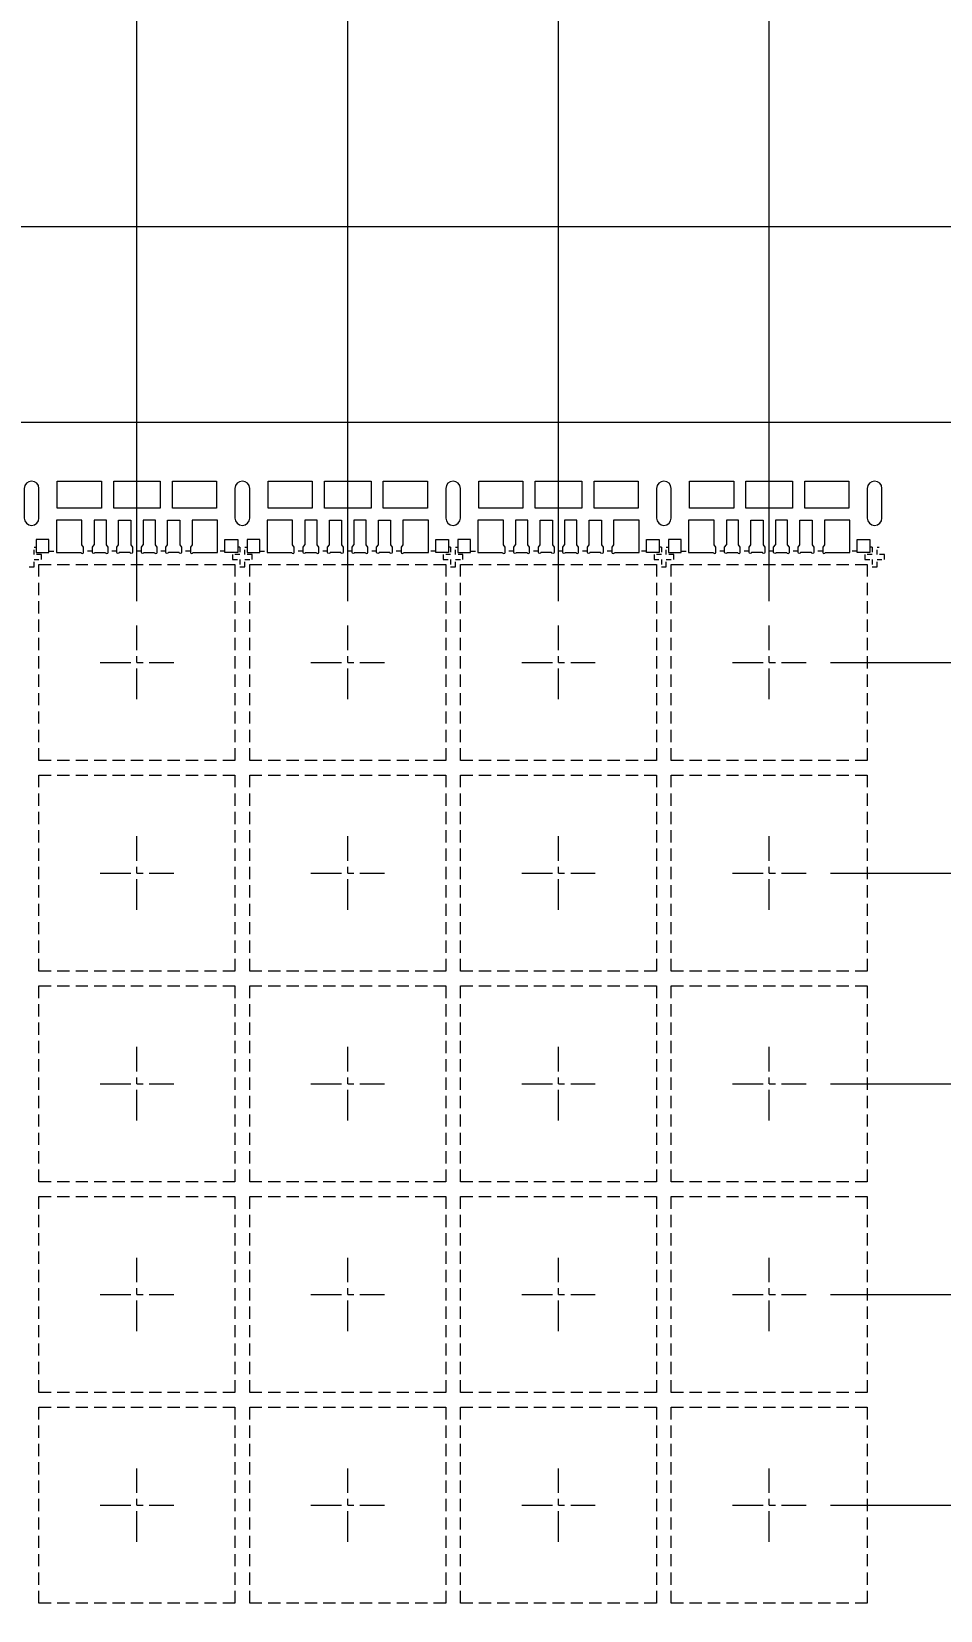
# Model space of a CAD drawing. Header units: millimetres. Extents: x 2103 to 2391, y 501 to 745.
# Drawn here: x 2218.71 to 2237.25, y 685.71 to 717.94 of the extents above; entities that cross this region are included whole.
import ezdxf

# ---------------------------------------------------------------- set-up
doc = ezdxf.new("R2010")
doc.units = ezdxf.units.MM
for name, pattern in [('CENTER', [2, 1.25, -0.25, 0.25, -0.25]), ('DASHED', [0.75, 0.5, -0.25]), ('HIDDEN', [0.375, 0.25, -0.125])]:
    doc.linetypes.add(name, pattern=pattern)
doc.layers.get('Defpoints').update_dxf_attribs({"lineweight": 18})
for name, color, linetype, lineweight in [('1', 7, 'Continuous', 18), ('1D', 4, 'Continuous', 18), ('2D', 4, 'Continuous', 18), ('ETCH', 4, 'Continuous', 15), ('PKG', 6, 'HIDDEN', 9)]:
    doc.layers.add(name, color=color, linetype=linetype, lineweight=lineweight)
doc.layers.add('中心线', color=1, linetype='CENTER')
doc.layers.add('标注', color=4, linetype='Continuous')
doc.styles.add('宋体', font='')
doc.styles.get('宋体').set_extended_font_data('宋体')
doc.dimstyles.new('St. ZB', dxfattribs={"dimtxt": 1.25, "dimasz": 0.8, "dimexe": 0.3, "dimexo": 0.2, "dimgap": 0.3, "dimtad": 0, "dimdec": 3, "dimzin": 0, "dimdsep": 46, "dimtxsty": '宋体', "dimcen": 0.09, "dimdle": 1.6, "dimclrd": 7, "dimclre": 1, "dimclrt": 256, "dimadec": 0, "dimazin": 0, "dimtfac": 1, "dimtdec": 3, "dimtmove": 0, "dimatfit": 3, "dimfxl": 1, "dimtolj": 1, "dimtzin": 0, "dimarcsym": 0})

# ---------------------------------------------------------------- blocks, each defined once
blk = doc.blocks.new('*D1')
at = {"layer": 'Defpoints', "color": 0, "transparency": 16777216}
for p in [(2203.711, 712.452), (2234.511, 705.064), (2245.423, 705.064)]:
    blk.add_point(p, dxfattribs=at)
at = {"layer": '标注', "color": 4, "linetype": 'Continuous', "lineweight": 5, "transparency": 16777216}
blk.add_line((2235.011, 705.064), (2245.423, 705.064), dxfattribs=at)
at = {"layer": '标注', "lineweight": 0, "transparency": 16777216, "insert": (2247.85, 705.064), "char_height": 1.25, "attachment_point": 5, "style": '宋体'}
blk.add_mtext('\\A1;7.388', dxfattribs=at)
blk = doc.blocks.new('*D2')
at = {"layer": 'Defpoints', "color": 0, "transparency": 16777216}
for p in [(2203.711, 712.452), (2234.511, 700.764), (2245.781, 700.764)]:
    blk.add_point(p, dxfattribs=at)
at = {"layer": '标注', "color": 4, "linetype": 'Continuous', "lineweight": 5, "transparency": 16777216}
blk.add_line((2235.011, 700.764), (2245.781, 700.764), dxfattribs=at)
at = {"layer": '标注', "lineweight": 0, "transparency": 16777216, "insert": (2248.608, 700.764), "char_height": 1.25, "attachment_point": 5, "style": '宋体'}
blk.add_mtext('\\A1;11.688', dxfattribs=at)
blk = doc.blocks.new('*D3')
at = {"layer": 'Defpoints', "color": 0, "transparency": 16777216}
for p in [(2203.711, 712.452), (2234.511, 696.464), (2245.9, 696.464)]:
    blk.add_point(p, dxfattribs=at)
at = {"layer": '标注', "color": 4, "linetype": 'Continuous', "lineweight": 5, "transparency": 16777216}
blk.add_line((2235.011, 696.464), (2245.9, 696.464), dxfattribs=at)
at = {"layer": '标注', "lineweight": 0, "transparency": 16777216, "insert": (2248.727, 696.464), "char_height": 1.25, "attachment_point": 5, "style": '宋体'}
blk.add_mtext('\\A1;15.988', dxfattribs=at)
blk = doc.blocks.new('*D4')
at = {"layer": 'Defpoints', "color": 0, "transparency": 16777216}
for p in [(2203.711, 712.452), (2234.511, 692.164), (2246.019, 692.164)]:
    blk.add_point(p, dxfattribs=at)
at = {"layer": '标注', "color": 4, "linetype": 'Continuous', "lineweight": 5, "transparency": 16777216}
blk.add_line((2235.011, 692.164), (2246.019, 692.164), dxfattribs=at)
at = {"layer": '标注', "lineweight": 0, "transparency": 16777216, "insert": (2248.902, 692.164), "char_height": 1.25, "attachment_point": 5, "style": '宋体'}
blk.add_mtext('\\A1;20.288', dxfattribs=at)
blk = doc.blocks.new('*D5')
at = {"layer": 'Defpoints', "color": 0, "transparency": 16777216}
for p in [(2203.711, 712.452), (2234.511, 687.864), (2246.019, 687.864)]:
    blk.add_point(p, dxfattribs=at)
at = {"layer": '标注', "color": 4, "linetype": 'Continuous', "lineweight": 5, "transparency": 16777216}
blk.add_line((2235.011, 687.864), (2246.019, 687.864), dxfattribs=at)
at = {"layer": '标注', "lineweight": 0, "transparency": 16777216, "insert": (2248.902, 687.864), "char_height": 1.25, "attachment_point": 5, "style": '宋体'}
blk.add_mtext('\\A1;24.588', dxfattribs=at)
blk = doc.blocks.new('*D6')
at = {"layer": 'Defpoints', "color": 0, "transparency": 16777216}
for p in [(2203.711, 712.452), (2234.511, 683.564), (2246.019, 683.564)]:
    blk.add_point(p, dxfattribs=at)
at = {"layer": '标注', "color": 4, "linetype": 'Continuous', "lineweight": 5, "transparency": 16777216}
blk.add_line((2235.011, 683.564), (2246.019, 683.564), dxfattribs=at)
at = {"layer": '标注', "lineweight": 0, "transparency": 16777216, "insert": (2248.902, 683.564), "char_height": 1.25, "attachment_point": 5, "style": '宋体'}
blk.add_mtext('\\A1;28.888', dxfattribs=at)
blk = doc.blocks.new('*D7')
at = {"layer": 'Defpoints', "color": 0, "transparency": 16777216}
for p in [(2203.711, 712.452), (2234.511, 679.264), (2245.9, 679.264)]:
    blk.add_point(p, dxfattribs=at)
at = {"layer": '标注', "color": 4, "linetype": 'Continuous', "lineweight": 5, "transparency": 16777216}
blk.add_line((2235.011, 679.264), (2245.9, 679.264), dxfattribs=at)
at = {"layer": '标注', "lineweight": 0, "transparency": 16777216, "insert": (2248.776, 679.264), "char_height": 1.25, "attachment_point": 5, "style": '宋体'}
blk.add_mtext('\\A1;33.188', dxfattribs=at)
blk = doc.blocks.new('*D8')
at = {"layer": 'Defpoints', "color": 0, "transparency": 16777216}
for p in [(2203.711, 712.452), (2234.511, 670.664), (2245.9, 670.664)]:
    blk.add_point(p, dxfattribs=at)
at = {"layer": '标注', "color": 4, "linetype": 'Continuous', "lineweight": 5, "transparency": 16777216}
blk.add_line((2235.011, 670.664), (2245.9, 670.664), dxfattribs=at)
at = {"layer": '标注', "lineweight": 0, "transparency": 16777216, "insert": (2248.797, 670.664), "char_height": 1.25, "attachment_point": 5, "style": '宋体'}
blk.add_mtext('\\A1;41.788', dxfattribs=at)
blk = doc.blocks.new('*D9')
at = {"layer": 'Defpoints', "color": 0, "transparency": 16777216}
for p in [(2203.711, 712.452), (2234.511, 666.364), (2246.019, 666.364)]:
    blk.add_point(p, dxfattribs=at)
at = {"layer": '标注', "color": 4, "linetype": 'Continuous', "lineweight": 5, "transparency": 16777216}
blk.add_line((2235.011, 666.364), (2246.019, 666.364), dxfattribs=at)
at = {"layer": '标注', "lineweight": 0, "transparency": 16777216, "insert": (2248.916, 666.364), "char_height": 1.25, "attachment_point": 5, "style": '宋体'}
blk.add_mtext('\\A1;46.088', dxfattribs=at)
blk = doc.blocks.new('*D10')
at = {"layer": 'Defpoints', "color": 0, "transparency": 16777216}
for p in [(2203.711, 712.452), (2234.511, 662.064), (2246.019, 662.064)]:
    blk.add_point(p, dxfattribs=at)
at = {"layer": '标注', "color": 4, "linetype": 'Continuous', "lineweight": 5, "transparency": 16777216}
blk.add_line((2235.011, 662.064), (2246.019, 662.064), dxfattribs=at)
at = {"layer": '标注', "lineweight": 0, "transparency": 16777216, "insert": (2248.895, 662.064), "char_height": 1.25, "attachment_point": 5, "style": '宋体'}
blk.add_mtext('\\A1;50.388', dxfattribs=at)
blk = doc.blocks.new('*D11')
at = {"layer": 'Defpoints', "color": 0, "transparency": 16777216}
for p in [(2203.711, 712.452), (2234.511, 657.764), (2246.019, 657.764)]:
    blk.add_point(p, dxfattribs=at)
at = {"layer": '标注', "color": 4, "linetype": 'Continuous', "lineweight": 5, "transparency": 16777216}
blk.add_line((2235.011, 657.764), (2246.019, 657.764), dxfattribs=at)
at = {"layer": '标注', "lineweight": 0, "transparency": 16777216, "insert": (2248.895, 657.764), "char_height": 1.25, "attachment_point": 5, "style": '宋体'}
blk.add_mtext('\\A1;54.688', dxfattribs=at)
blk = doc.blocks.new('*D12')
at = {"layer": 'Defpoints', "color": 0, "transparency": 16777216}
for p in [(2203.711, 712.452), (2234.511, 653.464), (2246.019, 653.464)]:
    blk.add_point(p, dxfattribs=at)
at = {"layer": '标注', "color": 4, "linetype": 'Continuous', "lineweight": 5, "transparency": 16777216}
blk.add_line((2235.011, 653.464), (2246.019, 653.464), dxfattribs=at)
at = {"layer": '标注', "lineweight": 0, "transparency": 16777216, "insert": (2248.895, 653.464), "char_height": 1.25, "attachment_point": 5, "style": '宋体'}
blk.add_mtext('\\A1;58.988', dxfattribs=at)
blk = doc.blocks.new('*D13')
at = {"layer": 'Defpoints', "color": 0, "transparency": 16777216}
for p in [(2203.711, 712.452), (2234.511, 649.164), (2246.019, 649.164)]:
    blk.add_point(p, dxfattribs=at)
at = {"layer": '标注', "color": 4, "linetype": 'Continuous', "lineweight": 5, "transparency": 16777216}
blk.add_line((2235.011, 649.164), (2246.019, 649.164), dxfattribs=at)
at = {"layer": '标注', "lineweight": 0, "transparency": 16777216, "insert": (2248.906, 649.164), "char_height": 1.25, "attachment_point": 5, "style": '宋体'}
blk.add_mtext('\\A1;63.288', dxfattribs=at)
blk = doc.blocks.new('*D14')
at = {"layer": 'Defpoints', "color": 0, "transparency": 16777216}
for p in [(2203.711, 712.452), (2234.511, 644.864), (2246.019, 644.864)]:
    blk.add_point(p, dxfattribs=at)
at = {"layer": '标注', "color": 4, "linetype": 'Continuous', "lineweight": 5, "transparency": 16777216}
blk.add_line((2235.011, 644.864), (2246.019, 644.864), dxfattribs=at)
at = {"layer": '标注', "lineweight": 0, "transparency": 16777216, "insert": (2248.906, 644.864), "char_height": 1.25, "attachment_point": 5, "style": '宋体'}
blk.add_mtext('\\A1;67.588', dxfattribs=at)
blk = doc.blocks.new('*D27')
at = {"layer": 'Defpoints', "color": 0, "transparency": 16777216}
for p in [(2220.861, 719.327), (2203.711, 712.452), (2220.861, 705.814)]:
    blk.add_point(p, dxfattribs=at)
at = {"layer": '标注', "color": 4, "linetype": 'Continuous', "lineweight": 5, "transparency": 16777216}
blk.add_line((2220.861, 706.314), (2220.861, 719.327), dxfattribs=at)
at = {"layer": '标注', "lineweight": 0, "transparency": 16777216, "insert": (2220.861, 722.162), "char_height": 1.25, "attachment_point": 5, "rotation": 90, "style": '宋体'}
blk.add_mtext('\\A1;17.150', dxfattribs=at)
blk = doc.blocks.new('*D28')
at = {"layer": 'Defpoints', "color": 0, "transparency": 16777216}
for p in [(2225.161, 719.327), (2203.711, 712.452), (2225.161, 705.814)]:
    blk.add_point(p, dxfattribs=at)
at = {"layer": '标注', "color": 4, "linetype": 'Continuous', "lineweight": 5, "transparency": 16777216}
blk.add_line((2225.161, 706.314), (2225.161, 719.327), dxfattribs=at)
at = {"layer": '标注', "lineweight": 0, "transparency": 16777216, "insert": (2225.161, 722.217), "char_height": 1.25, "attachment_point": 5, "rotation": 90, "style": '宋体'}
blk.add_mtext('\\A1;21.450', dxfattribs=at)
blk = doc.blocks.new('*D29')
at = {"layer": 'Defpoints', "color": 0, "transparency": 16777216}
for p in [(2229.461, 719.327), (2203.711, 712.452), (2229.461, 705.814)]:
    blk.add_point(p, dxfattribs=at)
at = {"layer": '标注', "color": 4, "linetype": 'Continuous', "lineweight": 5, "transparency": 16777216}
blk.add_line((2229.461, 706.314), (2229.461, 719.327), dxfattribs=at)
at = {"layer": '标注', "lineweight": 0, "transparency": 16777216, "insert": (2229.461, 722.217), "char_height": 1.25, "attachment_point": 5, "rotation": 90, "style": '宋体'}
blk.add_mtext('\\A1;25.750', dxfattribs=at)
blk = doc.blocks.new('*D30')
at = {"layer": 'Defpoints', "color": 0, "transparency": 16777216}
for p in [(2233.761, 719.327), (2203.711, 712.452), (2233.761, 705.814)]:
    blk.add_point(p, dxfattribs=at)
at = {"layer": '标注', "color": 4, "linetype": 'Continuous', "lineweight": 5, "transparency": 16777216}
blk.add_line((2233.761, 706.314), (2233.761, 719.327), dxfattribs=at)
at = {"layer": '标注', "lineweight": 0, "transparency": 16777216, "insert": (2233.761, 722.21), "char_height": 1.25, "attachment_point": 5, "rotation": 90, "style": '宋体'}
blk.add_mtext('\\A1;30.050', dxfattribs=at)
blk = doc.blocks.new('*D45')
at = {"layer": 'Defpoints', "color": 0, "transparency": 16777216}
for p in [(2203.711, 712.452), (2202.286, 637.476), (2246.253, 636.875)]:
    blk.add_point(p, dxfattribs=at)
at = {"layer": '标注', "color": 4, "linetype": 'Continuous', "lineweight": 5, "transparency": 16777216}
for p, q in [((2202.786, 637.476), (2243.053, 637.476)), ((2243.053, 637.476), (2244.653, 636.875)), ((2244.653, 636.875), (2246.253, 636.875))]:
    blk.add_line(p, q, dxfattribs=at)
at = {"layer": '标注', "lineweight": 0, "transparency": 16777216, "insert": (2249.133, 636.875), "char_height": 1.25, "attachment_point": 5, "style": '宋体'}
blk.add_mtext('\\A1;74.976', dxfattribs=at)
blk = doc.blocks.new('*D89')
at = {"layer": 'Defpoints', "color": 0, "transparency": 16777216}
for p in [(2203.711, 712.452), (2240.961, 709.964), (2245.411, 708.71)]:
    blk.add_point(p, dxfattribs=at)
at = {"layer": '标注', "color": 4, "linetype": 'Continuous', "lineweight": 5, "transparency": 16777216}
for p, q in [((2241.461, 709.964), (2242.561, 709.964)), ((2242.561, 709.964), (2243.811, 708.71)), ((2243.811, 708.71), (2245.411, 708.71))]:
    blk.add_line(p, q, dxfattribs=at)
at = {"layer": '标注', "lineweight": 0, "transparency": 16777216, "insert": (2247.848, 708.71), "char_height": 1.25, "attachment_point": 5, "style": '宋体'}
blk.add_mtext('\\A1;2.488', dxfattribs=at)
blk = doc.blocks.new('*D101')
at = {"layer": 'Defpoints', "color": 0, "transparency": 16777216}
for p in [(2203.711, 712.452), (2234.511, 674.964), (2245.9, 674.964)]:
    blk.add_point(p, dxfattribs=at)
at = {"layer": 'ETCH', "color": 4, "linetype": 'Continuous', "lineweight": 5, "transparency": 16777216}
blk.add_line((2235.011, 674.964), (2245.9, 674.964), dxfattribs=at)
at = {"layer": 'ETCH', "transparency": 16777216, "insert": (2248.776, 674.964), "char_height": 1.25, "attachment_point": 5, "style": '宋体'}
blk.add_mtext('\\A1;37.488', dxfattribs=at)

msp = doc.modelspace()

# ---------------------------------------------------------------- linework, layer by layer
at = {"color": 6, "linetype": 'ByBlock', "lineweight": 0}
msp.add_lwpolyline([(2240.9606, 635.96442), (2165.4606, 635.96442), (2164.4606, 636.96442), (2164.4606, 636.96442), (2164.4606, 636.96442), (2164.4606, 647.46442), (2165.0606, 647.46442, 0.41421356), (2165.4606, 647.86442), (2165.4606, 667.06442, 0.41421356), (2165.0606, 667.46442), (2164.4606, 667.46442), (2164.4606, 682.46442), (2165.0606, 682.46442, 0.41421356), (2165.4606, 682.86442), (2165.4606, 702.06442, 0.41421356), (2165.0606, 702.46442), (2164.4606, 702.46442), (2164.4606, 712.96442), (2164.4606, 712.96442), (2164.4606, 712.96442), (2165.4606, 713.96442), (2240.9606, 713.96442)], format="xyb", dxfattribs=at)
at = {"lineweight": 0, "ltscale": 10}
for points in [[(2218.8606, 708.00942), (2218.8606, 708.61442, 1), (2218.5606, 708.61442), (2218.5606, 708.00942, 1)], [(2223.1606, 708.00942), (2223.1606, 708.61442, 1), (2222.8606, 708.61442), (2222.8606, 708.00942, 1)], [(2227.4606, 708.00942), (2227.4606, 708.61442, 1), (2227.1606, 708.61442), (2227.1606, 708.00942, 1)], [(2231.7606, 708.00942), (2231.7606, 708.61442, 1), (2231.4606, 708.61442), (2231.4606, 708.00942, 1)], [(2236.0606, 708.00942), (2236.0606, 708.61442, 1), (2235.7606, 708.61442), (2235.7606, 708.00942, 1)]]:
    msp.add_lwpolyline(points, format="xyb", close=True, dxfattribs=at)
for points in [[(2219.2356, 708.21442), (2219.2356, 708.76442), (2220.1356, 708.76442), (2220.1356, 708.21442)], [(2220.3856, 708.21442), (2220.3856, 708.76442), (2221.3356, 708.76442), (2221.3356, 708.21442)], [(2221.5856, 708.21442), (2221.5856, 708.76442), (2222.4856, 708.76442), (2222.4856, 708.21442)], [(2223.5356, 708.21442), (2223.5356, 708.76442), (2224.4356, 708.76442), (2224.4356, 708.21442)], [(2224.6856, 708.21442), (2224.6856, 708.76442), (2225.6356, 708.76442), (2225.6356, 708.21442)], [(2225.8856, 708.21442), (2225.8856, 708.76442), (2226.7856, 708.76442), (2226.7856, 708.21442)], [(2227.8356, 708.21442), (2227.8356, 708.76442), (2228.7356, 708.76442), (2228.7356, 708.21442)], [(2228.9856, 708.21442), (2228.9856, 708.76442), (2229.9356, 708.76442), (2229.9356, 708.21442)], [(2230.1856, 708.21442), (2230.1856, 708.76442), (2231.0856, 708.76442), (2231.0856, 708.21442)], [(2232.1356, 708.21442), (2232.1356, 708.76442), (2233.0356, 708.76442), (2233.0356, 708.21442)], [(2233.2856, 708.21442), (2233.2856, 708.76442), (2234.2356, 708.76442), (2234.2356, 708.21442)], [(2234.4856, 708.21442), (2234.4856, 708.76442), (2235.3856, 708.76442), (2235.3856, 708.21442)]]:
    msp.add_lwpolyline(points, close=True, dxfattribs=at)
at = {"layer": '1', "lineweight": 0}
for points in [[(2219.7356, 707.46442), (2219.7356, 707.96442), (2219.2156, 707.96442), (2219.2156, 707.30942), (2219.7206, 707.30942, 1), (2219.7706, 707.30942), (2219.7706, 707.41442)], [(2221.9506, 707.41442), (2221.9506, 707.30942, 1), (2222.0006, 707.30942), (2222.5056, 707.30942), (2222.5056, 707.96442), (2221.9856, 707.96442), (2221.9856, 707.46442)], [(2224.0356, 707.46442), (2224.0356, 707.96442), (2223.5156, 707.96442), (2223.5156, 707.30942), (2224.0206, 707.30942, 1), (2224.0706, 707.30942), (2224.0706, 707.41442)], [(2226.2506, 707.41442), (2226.2506, 707.30942, 1), (2226.3006, 707.30942), (2226.8056, 707.30942), (2226.8056, 707.96442), (2226.2856, 707.96442), (2226.2856, 707.46442)], [(2228.3356, 707.46442), (2228.3356, 707.96442), (2227.8156, 707.96442), (2227.8156, 707.30942), (2228.3206, 707.30942, 1), (2228.3706, 707.30942), (2228.3706, 707.41442)], [(2230.5506, 707.41442), (2230.5506, 707.30942, 1), (2230.6006, 707.30942), (2231.1056, 707.30942), (2231.1056, 707.96442), (2230.5856, 707.96442), (2230.5856, 707.46442)], [(2232.6356, 707.46442), (2232.6356, 707.96442), (2232.1156, 707.96442), (2232.1156, 707.30942), (2232.6206, 707.30942, 1), (2232.6706, 707.30942), (2232.6706, 707.41442)], [(2234.8506, 707.41442), (2234.8506, 707.30942, 1), (2234.9006, 707.30942), (2235.4056, 707.30942), (2235.4056, 707.96442), (2234.8856, 707.96442), (2234.8856, 707.46442)]]:
    msp.add_lwpolyline(points, format="xyb", close=True, dxfattribs=at)
for points in [[(2220.0006, 707.30942), (2220.2206, 707.30942, 1), (2220.2706, 707.30942), (2220.2706, 707.41442), (2220.2356, 707.46442), (2220.2356, 707.96442), (2219.9856, 707.96442), (2219.9856, 707.46442)], [(2221.0006, 707.30942), (2221.2206, 707.30942, 1), (2221.2706, 707.30942), (2221.2706, 707.41442), (2221.2356, 707.46442), (2221.2356, 707.96442), (2220.9856, 707.96442), (2220.9856, 707.46442)], [(2224.3006, 707.30942), (2224.5206, 707.30942, 1), (2224.5706, 707.30942), (2224.5706, 707.41442), (2224.5356, 707.46442), (2224.5356, 707.96442), (2224.2856, 707.96442), (2224.2856, 707.46442)], [(2225.3006, 707.30942), (2225.5206, 707.30942, 1), (2225.5706, 707.30942), (2225.5706, 707.41442), (2225.5356, 707.46442), (2225.5356, 707.96442), (2225.2856, 707.96442), (2225.2856, 707.46442)], [(2228.6006, 707.30942), (2228.8206, 707.30942, 1), (2228.8706, 707.30942), (2228.8706, 707.41442), (2228.8356, 707.46442), (2228.8356, 707.96442), (2228.5856, 707.96442), (2228.5856, 707.46442)], [(2229.6006, 707.30942), (2229.8206, 707.30942, 1), (2229.8706, 707.30942), (2229.8706, 707.41442), (2229.8356, 707.46442), (2229.8356, 707.96442), (2229.5856, 707.96442), (2229.5856, 707.46442)], [(2232.9006, 707.30942), (2233.1206, 707.30942, 1), (2233.1706, 707.30942), (2233.1706, 707.41442), (2233.1356, 707.46442), (2233.1356, 707.96442), (2232.8856, 707.96442), (2232.8856, 707.46442)], [(2233.9006, 707.30942), (2234.1206, 707.30942, 1), (2234.1706, 707.30942), (2234.1706, 707.41442), (2234.1356, 707.46442), (2234.1356, 707.96442), (2233.8856, 707.96442), (2233.8856, 707.46442)]]:
    msp.add_lwpolyline(points, format="xyb", dxfattribs=at)
at = {"layer": '1', "color": 7, "lineweight": 0}
for points in [[(2220.7706, 707.30942, -1), (2220.7206, 707.30942), (2220.5006, 707.30942, -1), (2220.4506, 707.30942), (2220.4506, 707.41442), (2220.4856, 707.46442), (2220.4856, 707.96442), (2220.7356, 707.96442), (2220.7356, 707.46442), (2220.7706, 707.41442)], [(2221.7706, 707.30942, -1), (2221.7206, 707.30942), (2221.5006, 707.30942, -1), (2221.4506, 707.30942), (2221.4506, 707.41442), (2221.4856, 707.46442), (2221.4856, 707.96442), (2221.7356, 707.96442), (2221.7356, 707.46442), (2221.7706, 707.41442)], [(2225.0706, 707.30942, -1), (2225.0206, 707.30942), (2224.8006, 707.30942, -1), (2224.7506, 707.30942), (2224.7506, 707.41442), (2224.7856, 707.46442), (2224.7856, 707.96442), (2225.0356, 707.96442), (2225.0356, 707.46442), (2225.0706, 707.41442)], [(2226.0706, 707.30942, -1), (2226.0206, 707.30942), (2225.8006, 707.30942, -1), (2225.7506, 707.30942), (2225.7506, 707.41442), (2225.7856, 707.46442), (2225.7856, 707.96442), (2226.0356, 707.96442), (2226.0356, 707.46442), (2226.0706, 707.41442)], [(2229.3706, 707.30942, -1), (2229.3206, 707.30942), (2229.1006, 707.30942, -1), (2229.0506, 707.30942), (2229.0506, 707.41442), (2229.0856, 707.46442), (2229.0856, 707.96442), (2229.3356, 707.96442), (2229.3356, 707.46442), (2229.3706, 707.41442)], [(2230.3706, 707.30942, -1), (2230.3206, 707.30942), (2230.1006, 707.30942, -1), (2230.0506, 707.30942), (2230.0506, 707.41442), (2230.0856, 707.46442), (2230.0856, 707.96442), (2230.3356, 707.96442), (2230.3356, 707.46442), (2230.3706, 707.41442)], [(2233.6706, 707.30942, -1), (2233.6206, 707.30942), (2233.4006, 707.30942, -1), (2233.3506, 707.30942), (2233.3506, 707.41442), (2233.3856, 707.46442), (2233.3856, 707.96442), (2233.6356, 707.96442), (2233.6356, 707.46442), (2233.6706, 707.41442)], [(2234.6706, 707.30942, -1), (2234.6206, 707.30942), (2234.4006, 707.30942, -1), (2234.3506, 707.30942), (2234.3506, 707.41442), (2234.3856, 707.46442), (2234.3856, 707.96442), (2234.6356, 707.96442), (2234.6356, 707.46442), (2234.6706, 707.41442)]]:
    msp.add_lwpolyline(points, format="xyb", close=True, dxfattribs=at)
at = {"layer": '1', "lineweight": 0}
for points in [[(2219.0656, 707.30942), (2219.0656, 707.56942), (2218.8056, 707.56942), (2218.8056, 707.30942)], [(2222.6556, 707.30942), (2222.6556, 707.56942), (2222.9156, 707.56942), (2222.9156, 707.30942)], [(2223.3656, 707.30942), (2223.3656, 707.56942), (2223.1056, 707.56942), (2223.1056, 707.30942)], [(2226.9556, 707.30942), (2226.9556, 707.56942), (2227.2156, 707.56942), (2227.2156, 707.30942)], [(2227.6656, 707.30942), (2227.6656, 707.56942), (2227.4056, 707.56942), (2227.4056, 707.30942)], [(2231.2556, 707.30942), (2231.2556, 707.56942), (2231.5156, 707.56942), (2231.5156, 707.30942)], [(2231.9656, 707.30942), (2231.9656, 707.56942), (2231.7056, 707.56942), (2231.7056, 707.30942)], [(2235.5556, 707.30942), (2235.5556, 707.56942), (2235.8156, 707.56942), (2235.8156, 707.30942)]]:
    msp.add_lwpolyline(points, close=True, dxfattribs=at)
at = {"layer": '1', "color": 7, "lineweight": 0}
for points in [[(2220.0006, 707.30942, -1), (2219.9506, 707.30942), (2219.9506, 707.41442), (2219.9856, 707.46442)], [(2221.0006, 707.30942, -1), (2220.9506, 707.30942), (2220.9506, 707.41442), (2220.9856, 707.46442)], [(2224.3006, 707.30942, -1), (2224.2506, 707.30942), (2224.2506, 707.41442), (2224.2856, 707.46442)], [(2225.3006, 707.30942, -1), (2225.2506, 707.30942), (2225.2506, 707.41442), (2225.2856, 707.46442)], [(2228.6006, 707.30942, -1), (2228.5506, 707.30942), (2228.5506, 707.41442), (2228.5856, 707.46442)], [(2229.6006, 707.30942, -1), (2229.5506, 707.30942), (2229.5506, 707.41442), (2229.5856, 707.46442)], [(2232.9006, 707.30942, -1), (2232.8506, 707.30942), (2232.8506, 707.41442), (2232.8856, 707.46442)], [(2233.9006, 707.30942, -1), (2233.8506, 707.30942), (2233.8506, 707.41442), (2233.8856, 707.46442)]]:
    msp.add_lwpolyline(points, format="xyb", dxfattribs=at)
at = {"layer": '1D', "color": 1, "lineweight": 0}
msp.add_lwpolyline([(2240.9606, 639.96442), (2168.9606, 639.96442), (2168.9606, 709.96442), (2240.9606, 709.96442)], dxfattribs=at)
at = {"layer": '1D', "linetype": 'HIDDEN', "lineweight": 0, "ltscale": 0.1}
for points in [[(2219.0656, 707.33442), (2219.2156, 707.33442)], [(2219.9506, 707.33442), (2219.7706, 707.33442)], [(2220.4506, 707.33442), (2220.2706, 707.33442)], [(2220.9506, 707.33442), (2220.7706, 707.33442)], [(2221.4506, 707.33442), (2221.2706, 707.33442)], [(2221.9506, 707.33442), (2221.7706, 707.33442)], [(2222.6556, 707.33442), (2222.5056, 707.33442)], [(2223.3656, 707.33442), (2223.5156, 707.33442)], [(2224.2506, 707.33442), (2224.0706, 707.33442)], [(2224.7506, 707.33442), (2224.5706, 707.33442)], [(2225.2506, 707.33442), (2225.0706, 707.33442)], [(2225.7506, 707.33442), (2225.5706, 707.33442)], [(2226.2506, 707.33442), (2226.0706, 707.33442)], [(2226.9556, 707.33442), (2226.8056, 707.33442)], [(2227.6656, 707.33442), (2227.8156, 707.33442)], [(2228.5506, 707.33442), (2228.3706, 707.33442)], [(2229.0506, 707.33442), (2228.8706, 707.33442)], [(2229.5506, 707.33442), (2229.3706, 707.33442)], [(2230.0506, 707.33442), (2229.8706, 707.33442)], [(2230.5506, 707.33442), (2230.3706, 707.33442)], [(2231.2556, 707.33442), (2231.1056, 707.33442)], [(2231.9656, 707.33442), (2232.1156, 707.33442)], [(2232.8506, 707.33442), (2232.6706, 707.33442)], [(2233.3506, 707.33442), (2233.1706, 707.33442)], [(2233.8506, 707.33442), (2233.6706, 707.33442)], [(2234.3506, 707.33442), (2234.1706, 707.33442)], [(2234.8506, 707.33442), (2234.6706, 707.33442)], [(2235.5556, 707.33442), (2235.4056, 707.33442)]]:
    msp.add_lwpolyline(points, dxfattribs=at)
at = {"layer": '2D', "color": 4, "linetype": 'HIDDEN', "lineweight": 0, "ltscale": 0.05}
for p, q in [((2218.7606, 707.26442), (2218.7606, 707.41442)), ((2218.7606, 707.41442), (2218.8056, 707.41442)), ((2222.9606, 707.41442), (2222.9156, 707.41442)), ((2222.9606, 707.41442), (2222.9606, 707.26442)), ((2223.0606, 707.26442), (2223.0606, 707.41442)), ((2223.0606, 707.41442), (2223.1056, 707.41442)), ((2227.2606, 707.41442), (2227.2156, 707.41442)), ((2227.2606, 707.41442), (2227.2606, 707.26442)), ((2227.3606, 707.26442), (2227.3606, 707.41442)), ((2227.3606, 707.41442), (2227.4056, 707.41442)), ((2231.5606, 707.41442), (2231.5156, 707.41442)), ((2231.5606, 707.41442), (2231.5606, 707.26442)), ((2231.6606, 707.26442), (2231.6606, 707.41442)), ((2231.6606, 707.41442), (2231.7056, 707.41442)), ((2235.8606, 707.41442), (2235.8156, 707.41442)), ((2235.8606, 707.41442), (2235.8606, 707.26442)), ((2235.9606, 707.26442), (2235.9606, 707.41442)), ((2235.9606, 707.41442), (2236.0056, 707.41442)), ((2218.9106, 707.26442), (2218.7606, 707.26442)), ((2218.7606, 707.01442), (2218.7606, 707.16442)), ((2218.7606, 707.16442), (2218.9106, 707.16442)), ((2218.9106, 707.16442), (2218.9106, 707.26442)), ((2222.9606, 707.26442), (2222.8106, 707.26442)), ((2222.8106, 707.26442), (2222.8106, 707.16442)), ((2222.8106, 707.16442), (2222.9606, 707.16442)), ((2222.9606, 707.16442), (2222.9606, 707.01442)), ((2223.2106, 707.26442), (2223.0606, 707.26442)), ((2223.0606, 707.01442), (2223.0606, 707.16442)), ((2223.0606, 707.16442), (2223.2106, 707.16442)), ((2223.2106, 707.16442), (2223.2106, 707.26442)), ((2227.2606, 707.26442), (2227.1106, 707.26442)), ((2227.1106, 707.26442), (2227.1106, 707.16442)), ((2227.1106, 707.16442), (2227.2606, 707.16442)), ((2227.2606, 707.16442), (2227.2606, 707.01442)), ((2227.5106, 707.26442), (2227.3606, 707.26442)), ((2227.3606, 707.01442), (2227.3606, 707.16442)), ((2227.3606, 707.16442), (2227.5106, 707.16442)), ((2227.5106, 707.16442), (2227.5106, 707.26442)), ((2231.5606, 707.26442), (2231.4106, 707.26442)), ((2231.4106, 707.26442), (2231.4106, 707.16442)), ((2231.4106, 707.16442), (2231.5606, 707.16442)), ((2231.5606, 707.16442), (2231.5606, 707.01442)), ((2231.8106, 707.26442), (2231.6606, 707.26442)), ((2231.6606, 707.01442), (2231.6606, 707.16442)), ((2231.6606, 707.16442), (2231.8106, 707.16442)), ((2231.8106, 707.16442), (2231.8106, 707.26442)), ((2235.8606, 707.26442), (2235.7106, 707.26442)), ((2235.7106, 707.26442), (2235.7106, 707.16442)), ((2235.7106, 707.16442), (2235.8606, 707.16442)), ((2235.8606, 707.16442), (2235.8606, 707.01442)), ((2236.1106, 707.26442), (2235.9606, 707.26442)), ((2235.9606, 707.01442), (2235.9606, 707.16442)), ((2235.9606, 707.16442), (2236.1106, 707.16442)), ((2236.1106, 707.16442), (2236.1106, 707.26442)), ((2218.6606, 707.01442), (2218.7606, 707.01442)), ((2222.9606, 707.01442), (2223.0606, 707.01442)), ((2227.2606, 707.01442), (2227.3606, 707.01442)), ((2231.5606, 707.01442), (2231.6606, 707.01442)), ((2235.8606, 707.01442), (2235.9606, 707.01442))]:
    msp.add_line(p, q, dxfattribs=at)
at = {"layer": 'PKG', "color": 2, "linetype": 'DASHED', "lineweight": 0, "ltscale": 0.5}
for points in [[(2218.8606, 707.06442), (2222.8606, 707.06442), (2222.8606, 703.06442), (2218.8606, 703.06442)], [(2223.1606, 707.06442), (2227.1606, 707.06442), (2227.1606, 703.06442), (2223.1606, 703.06442)], [(2227.4606, 707.06442), (2231.4606, 707.06442), (2231.4606, 703.06442), (2227.4606, 703.06442)], [(2231.7606, 707.06442), (2235.7606, 707.06442), (2235.7606, 703.06442), (2231.7606, 703.06442)], [(2218.8606, 702.76442), (2222.8606, 702.76442), (2222.8606, 698.76442), (2218.8606, 698.76442)], [(2223.1606, 702.76442), (2227.1606, 702.76442), (2227.1606, 698.76442), (2223.1606, 698.76442)], [(2227.4606, 702.76442), (2231.4606, 702.76442), (2231.4606, 698.76442), (2227.4606, 698.76442)], [(2231.7606, 702.76442), (2235.7606, 702.76442), (2235.7606, 698.76442), (2231.7606, 698.76442)], [(2218.8606, 698.46442), (2222.8606, 698.46442), (2222.8606, 694.46442), (2218.8606, 694.46442)], [(2223.1606, 698.46442), (2227.1606, 698.46442), (2227.1606, 694.46442), (2223.1606, 694.46442)], [(2227.4606, 698.46442), (2231.4606, 698.46442), (2231.4606, 694.46442), (2227.4606, 694.46442)], [(2231.7606, 698.46442), (2235.7606, 698.46442), (2235.7606, 694.46442), (2231.7606, 694.46442)], [(2218.8606, 694.16442), (2222.8606, 694.16442), (2222.8606, 690.16442), (2218.8606, 690.16442)], [(2223.1606, 694.16442), (2227.1606, 694.16442), (2227.1606, 690.16442), (2223.1606, 690.16442)], [(2227.4606, 694.16442), (2231.4606, 694.16442), (2231.4606, 690.16442), (2227.4606, 690.16442)], [(2231.7606, 694.16442), (2235.7606, 694.16442), (2235.7606, 690.16442), (2231.7606, 690.16442)], [(2218.8606, 689.86442), (2222.8606, 689.86442), (2222.8606, 685.86442), (2218.8606, 685.86442)], [(2223.1606, 689.86442), (2227.1606, 689.86442), (2227.1606, 685.86442), (2223.1606, 685.86442)], [(2227.4606, 689.86442), (2231.4606, 689.86442), (2231.4606, 685.86442), (2227.4606, 685.86442)], [(2231.7606, 689.86442), (2235.7606, 689.86442), (2235.7606, 685.86442), (2231.7606, 685.86442)]]:
    msp.add_lwpolyline(points, close=True, dxfattribs=at)
at = {"layer": '中心线', "color": 1, "linetype": 'CENTER', "lineweight": 0, "ltscale": 0.5}
for p, q in [((2220.8606, 704.31442), (2220.8606, 705.81442)), ((2225.1606, 704.31442), (2225.1606, 705.81442)), ((2229.4606, 704.31442), (2229.4606, 705.81442)), ((2233.7606, 704.31442), (2233.7606, 705.81442)), ((2220.1106, 705.06442), (2221.6106, 705.06442)), ((2224.4106, 705.06442), (2225.9106, 705.06442)), ((2228.7106, 705.06442), (2230.2106, 705.06442)), ((2233.0106, 705.06442), (2234.5106, 705.06442)), ((2220.8606, 700.01442), (2220.8606, 701.51442)), ((2225.1606, 700.01442), (2225.1606, 701.51442)), ((2229.4606, 700.01442), (2229.4606, 701.51442)), ((2233.7606, 700.01442), (2233.7606, 701.51442)), ((2220.1106, 700.76442), (2221.6106, 700.76442)), ((2224.4106, 700.76442), (2225.9106, 700.76442)), ((2228.7106, 700.76442), (2230.2106, 700.76442)), ((2233.0106, 700.76442), (2234.5106, 700.76442)), ((2220.8606, 695.71442), (2220.8606, 697.21442)), ((2225.1606, 695.71442), (2225.1606, 697.21442)), ((2229.4606, 695.71442), (2229.4606, 697.21442)), ((2233.7606, 695.71442), (2233.7606, 697.21442)), ((2220.1106, 696.46442), (2221.6106, 696.46442)), ((2224.4106, 696.46442), (2225.9106, 696.46442)), ((2228.7106, 696.46442), (2230.2106, 696.46442)), ((2233.0106, 696.46442), (2234.5106, 696.46442)), ((2220.8606, 691.41442), (2220.8606, 692.91442)), ((2225.1606, 691.41442), (2225.1606, 692.91442)), ((2229.4606, 691.41442), (2229.4606, 692.91442)), ((2233.7606, 691.41442), (2233.7606, 692.91442)), ((2220.1106, 692.16442), (2221.6106, 692.16442)), ((2224.4106, 692.16442), (2225.9106, 692.16442)), ((2228.7106, 692.16442), (2230.2106, 692.16442)), ((2233.0106, 692.16442), (2234.5106, 692.16442)), ((2220.8606, 687.11442), (2220.8606, 688.61442)), ((2225.1606, 687.11442), (2225.1606, 688.61442)), ((2229.4606, 687.11442), (2229.4606, 688.61442)), ((2233.7606, 687.11442), (2233.7606, 688.61442)), ((2220.1106, 687.86442), (2221.6106, 687.86442)), ((2224.4106, 687.86442), (2225.9106, 687.86442)), ((2228.7106, 687.86442), (2230.2106, 687.86442)), ((2233.0106, 687.86442), (2234.5106, 687.86442))]:
    msp.add_line(p, q, dxfattribs=at)

# ---------------------------------------------------------------- dimensions: what is measured, and where the dimension line sits
at = {"layer": 'ETCH'}
dim = msp.add_ordinate_dim(feature_location=(2234.5106, 674.96442), offset=(11.38895, 0), dtype=0, origin=(2203.7106, 712.45242), dimstyle='St. ZB', override={"dimexo": 0.5, "dimsah": 1, "dimclrd": 1, "dimclre": 4, "dimlwe": 5}, dxfattribs=at)
dim.commit()
dim.dimension.update_dxf_attribs({"geometry": '*D101', "text_midpoint": (2248.77637, 674.96442)})
at = {"layer": '标注', "lineweight": 0}
for feature_location, offset, dtype, override, picture, middle in [((2225.1606, 705.81442), (0, 13.51221), 1, {"dimexo": 0.5, "dimtxsty": '宋体', "dimsah": 1, "dimclrd": 1, "dimclre": 4, "dimlwe": 5}, '*D28', (2225.1606, 722.21742)), ((2229.4606, 705.81442), (0, 13.51221), 1, {"dimexo": 0.5, "dimtxsty": '宋体', "dimsah": 1, "dimclrd": 1, "dimclre": 4, "dimlwe": 5}, '*D29', (2229.4606, 722.21742)), ((2233.7606, 705.81442), (0, 13.51221), 1, {"dimexo": 0.5, "dimtxsty": '宋体', "dimsah": 1, "dimclrd": 1, "dimclre": 4, "dimlwe": 5}, '*D30', (2233.7606, 722.21043)), ((2220.8606, 705.81442), (0, 13.51221), 1, {"dimexo": 0.5, "dimtxsty": '宋体', "dimsah": 1, "dimclrd": 1, "dimclre": 4, "dimlwe": 5}, '*D27', (2220.8606, 722.16155)), ((2202.2856, 637.47642), (43.9673, -0.60179), 0, {"dimexo": 0.5, "dimsah": 1, "dimclrd": 1, "dimclre": 4, "dimlwe": 5}, '*D45', (2249.13321, 636.87463)), ((2234.5106, 705.06442), (10.91276, 0), 0, {"dimexo": 0.5, "dimtxsty": '宋体', "dimsah": 1, "dimclrd": 1, "dimclre": 4, "dimlwe": 5}, '*D1', (2247.84976, 705.06442)), ((2234.5106, 700.76442), (11.2699, 0), 0, {"dimexo": 0.5, "dimtxsty": '宋体', "dimsah": 1, "dimclrd": 1, "dimclre": 4, "dimlwe": 5}, '*D2', (2248.60844, 700.76442)), ((2234.5106, 696.46442), (11.38895, 0), 0, {"dimexo": 0.5, "dimtxsty": '宋体', "dimsah": 1, "dimclrd": 1, "dimclre": 4, "dimlwe": 5}, '*D3', (2248.72749, 696.46442)), ((2234.5106, 692.16442), (11.508, 0), 0, {"dimexo": 0.5, "dimtxsty": '宋体', "dimsah": 1, "dimclrd": 1, "dimclre": 4, "dimlwe": 5}, '*D4', (2248.9024, 692.16442)), ((2234.5106, 687.86442), (11.508, 0), 0, {"dimexo": 0.5, "dimtxsty": '宋体', "dimsah": 1, "dimclrd": 1, "dimclre": 4, "dimlwe": 5}, '*D5', (2248.9024, 687.86442)), ((2234.5106, 683.56442), (11.508, 0), 0, {"dimexo": 0.5, "dimtxsty": '宋体', "dimsah": 1, "dimclrd": 1, "dimclre": 4, "dimlwe": 5}, '*D6', (2248.9024, 683.56442)), ((2234.5106, 679.26442), (11.38895, 0), 0, {"dimexo": 0.5, "dimtxsty": '宋体', "dimsah": 1, "dimclrd": 1, "dimclre": 4, "dimlwe": 5}, '*D7', (2248.77637, 679.26442)), ((2234.5106, 670.66442), (11.38895, 0), 0, {"dimexo": 0.5, "dimtxsty": '宋体', "dimsah": 1, "dimclrd": 1, "dimclre": 4, "dimlwe": 5}, '*D8', (2248.79732, 670.66442)), ((2234.5106, 666.36442), (11.508, 0), 0, {"dimexo": 0.5, "dimtxsty": '宋体', "dimsah": 1, "dimclrd": 1, "dimclre": 4, "dimlwe": 5}, '*D9', (2248.91637, 666.36442)), ((2234.5106, 662.06442), (11.508, 0), 0, {"dimexo": 0.5, "dimtxsty": '宋体', "dimsah": 1, "dimclrd": 1, "dimclre": 4, "dimlwe": 5}, '*D10', (2248.89542, 662.06442)), ((2234.5106, 657.76442), (11.508, 0), 0, {"dimexo": 0.5, "dimtxsty": '宋体', "dimsah": 1, "dimclrd": 1, "dimclre": 4, "dimlwe": 5}, '*D11', (2248.89542, 657.76442)), ((2234.5106, 653.46442), (11.508, 0), 0, {"dimexo": 0.5, "dimtxsty": '宋体', "dimsah": 1, "dimclrd": 1, "dimclre": 4, "dimlwe": 5}, '*D12', (2248.89542, 653.46442)), ((2234.5106, 649.16442), (11.508, 0), 0, {"dimexo": 0.5, "dimtxsty": '宋体', "dimsah": 1, "dimclrd": 1, "dimclre": 4, "dimlwe": 5}, '*D13', (2248.90589, 649.16442)), ((2234.5106, 644.86442), (11.508, 0), 0, {"dimexo": 0.5, "dimtxsty": '宋体', "dimsah": 1, "dimclrd": 1, "dimclre": 4, "dimlwe": 5}, '*D14', (2248.90589, 644.86442)), ((2240.9606, 709.96442), (4.45089, -1.25455), 0, {"dimexo": 0.5, "dimsah": 1, "dimclrd": 1, "dimclre": 4, "dimlwe": 5}, '*D89', (2247.84836, 708.70987))]:
    dim = msp.add_ordinate_dim(feature_location=feature_location, offset=offset, dtype=dtype, origin=(2203.7106, 712.45242), dimstyle='St. ZB', override=override, dxfattribs=at)
    dim.commit()
    dim.dimension.update_dxf_attribs({"geometry": picture, "text_midpoint": middle})

doc.saveas('drawing.dxf')
